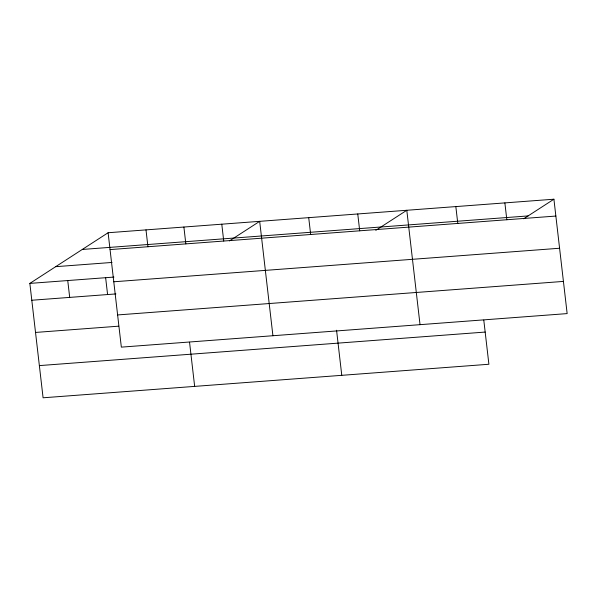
<?xml version="1.0" encoding="UTF-8"?>
<svg xmlns="http://www.w3.org/2000/svg" width="597" height="597" viewBox="0 0 597 597"><rect width="100%" height="100%" fill="white"/><g stroke="black" fill="none" stroke-linecap="round" stroke-linejoin="round"><path stroke-width="0.9" d="M483.786 320.096L488.898 364.26L43.088 397.789L29.85 283.403L108.102 232.74L553.912 199.211L567.15 313.597L121.34 347.133L108.102 232.74M229.42 240.927L259.68 221.338L272.919 335.73M375.797 230.338L406.796 210.271L420.034 324.664M523.659 218.793L553.912 199.211M82.282 249.456L528.091 215.927M110.049 249.591L555.867 216.054M55.67 266.68L112.049 262.441M29.85 283.403L113.952 277.075M113.781 281.777L559.59 248.248M31.798 300.246L115.908 293.925M117.616 314.94L563.426 281.411M35.521 332.439L118.706 326.178M39.365 365.603L485.174 332.066M504.875 202.898L506.823 219.741M455.839 206.584L457.787 223.435M357.76 213.965L359.707 230.808M336.559 330.238L341.775 375.326M308.716 217.651L310.671 234.502M221.785 224.188L223.733 241.039M183.891 227.039L185.839 243.889M189.547 342.223L194.659 386.393M145.996 229.89L147.944 246.74M105.639 277.702L107.587 294.545M67.745 280.553L69.692 297.396"/></g></svg>
